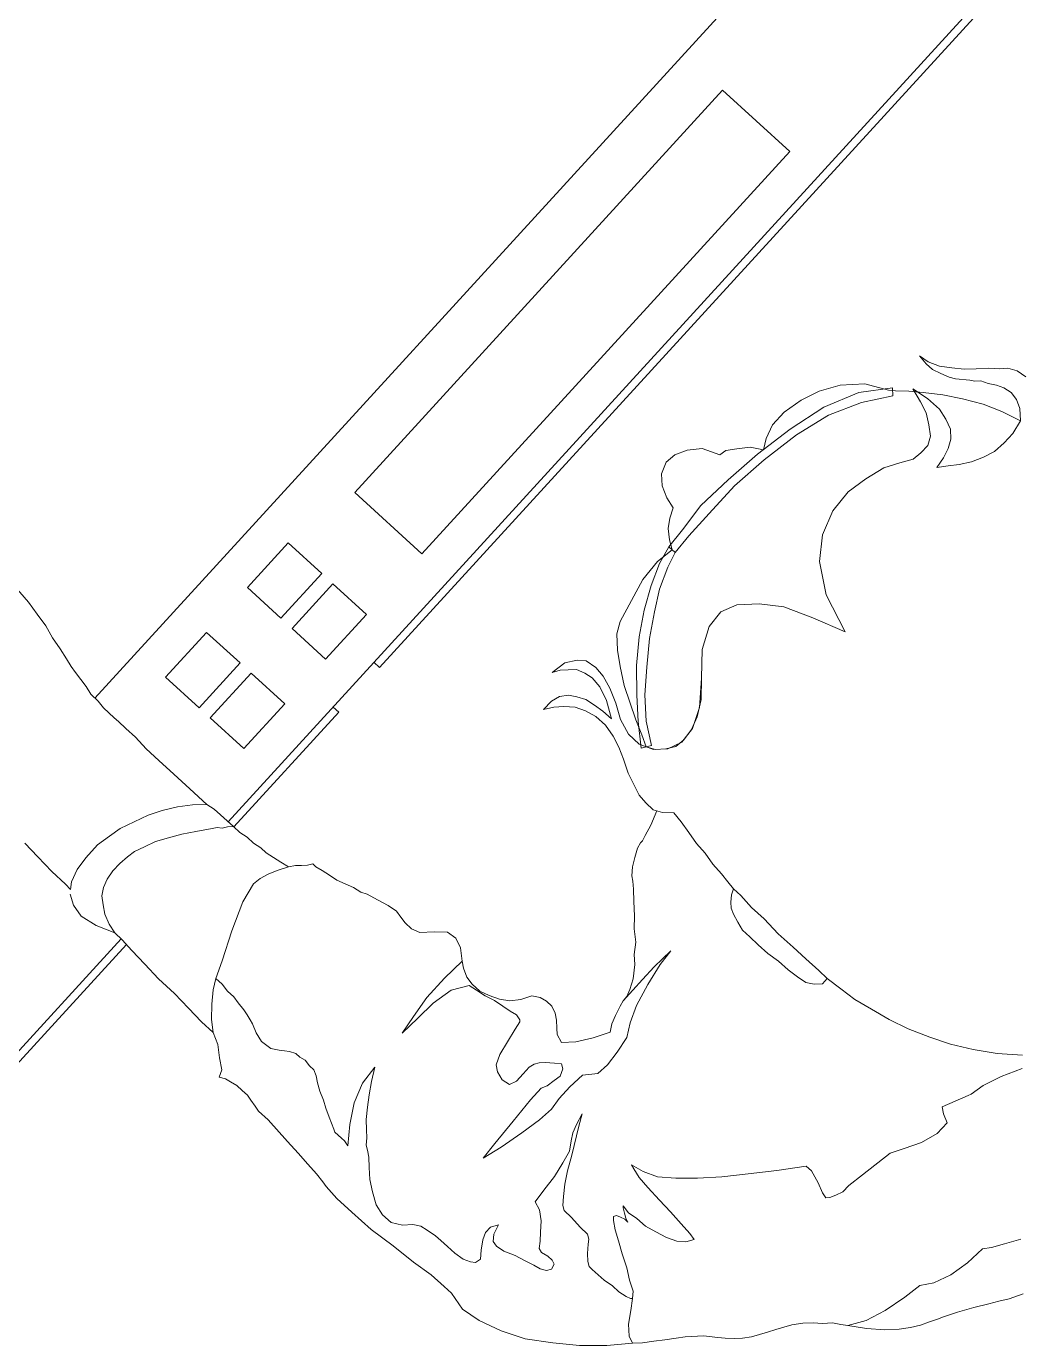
# Model space of a CAD drawing. Header units: metres. Extents: x 750 to 3116, y -341 to 1465.
# Drawn here: x 1569.3499 to 1569.6551, y 33.9034 to 34.3086 of the extents above; entities that cross this region are included whole.
import ezdxf

# ---------------------------------------------------------------- set-up
doc = ezdxf.new("R2010")
doc.units = ezdxf.units.M
doc.layers.add('Furniture', color=44, linetype='Continuous', lineweight=5)

msp = doc.modelspace()

# ---------------------------------------------------------------- linework, layer by layer
at = {"layer": 'Furniture', "color": 252, "true_color": 0x939598}
for p, q in [((1569.37092, 34.10223), (1569.72356, 34.48818)), ((1569.41181, 34.06427), (1569.7554, 34.44031)), ((1569.45829, 34.11169), (1569.75656, 34.43814)), ((1569.56361, 34.289), (1569.4507, 34.16542)), ((1569.5842, 34.27018), (1569.56361, 34.289)), ((1569.47129, 34.14661), (1569.5842, 34.27018)), ((1569.62665, 34.20559), (1569.62407, 34.20735)), ((1569.62407, 34.20735), (1569.62606, 34.20494)), ((1569.62606, 34.20494), (1569.62802, 34.20315)), ((1569.63016, 34.20418), (1569.62665, 34.20559)), ((1569.63394, 34.20373), (1569.63016, 34.20418)), ((1569.62802, 34.20315), (1569.63057, 34.20201)), ((1569.63057, 34.20201), (1569.63313, 34.20087)), ((1569.63313, 34.20087), (1569.63504, 34.20033)), ((1569.63773, 34.20327), (1569.63394, 34.20373)), ((1569.63504, 34.20033), (1569.63944, 34.1999)), ((1569.64148, 34.20344), (1569.63773, 34.20327)), ((1569.63944, 34.1999), (1569.64102, 34.19966)), ((1569.64523, 34.20361), (1569.64148, 34.20344)), ((1569.64868, 34.20345), (1569.64523, 34.20361)), ((1569.65119, 34.20356), (1569.64868, 34.20345)), ((1569.65404, 34.20275), (1569.65119, 34.20356)), ((1569.65663, 34.20099), (1569.65404, 34.20275)), ((1569.5877, 34.19381), (1569.59322, 34.19656)), ((1569.59322, 34.19656), (1569.59971, 34.19842)), ((1569.59469, 34.19161), (1569.60545, 34.19617)), ((1569.59971, 34.19842), (1569.60722, 34.19876)), ((1569.60545, 34.19617), (1569.61573, 34.19758)), ((1569.60722, 34.19876), (1569.61451, 34.1969)), ((1569.61451, 34.1969), (1569.61671, 34.19668)), ((1569.61573, 34.19758), (1569.61585, 34.19508)), ((1569.61671, 34.19668), (1569.62079, 34.19655)), ((1569.62079, 34.19655), (1569.6252, 34.19612)), ((1569.62653, 34.1943), (1569.62202, 34.19723)), ((1569.62202, 34.19723), (1569.62439, 34.19327)), ((1569.6252, 34.19612), (1569.63118, 34.19545)), ((1569.64102, 34.19966), (1569.6429, 34.19974)), ((1569.6429, 34.19974), (1569.64513, 34.1989)), ((1569.64513, 34.1989), (1569.64766, 34.19839)), ((1569.64766, 34.19839), (1569.64989, 34.19755)), ((1569.64989, 34.19755), (1569.65215, 34.19609)), ((1569.65215, 34.19609), (1569.65381, 34.19397)), ((1569.58254, 34.19013), (1569.5877, 34.19381)), ((1569.60622, 34.19307), (1569.59606, 34.18917)), ((1569.61585, 34.19508), (1569.60622, 34.19307)), ((1569.62439, 34.19327), (1569.62611, 34.1899)), ((1569.63013, 34.19102), (1569.62653, 34.1943)), ((1569.63118, 34.19545), (1569.6372, 34.19416)), ((1569.6372, 34.19416), (1569.64354, 34.19256)), ((1569.64354, 34.19256), (1569.64928, 34.19032)), ((1569.65381, 34.19397), (1569.65488, 34.1912)), ((1569.57895, 34.1862), (1569.58254, 34.19013)), ((1569.58434, 34.18488), (1569.59469, 34.19161)), ((1569.59606, 34.18917), (1569.5863, 34.18309)), ((1569.62611, 34.1899), (1569.6269, 34.18617)), ((1569.63215, 34.18798), (1569.63013, 34.19102)), ((1569.63354, 34.18491), (1569.63215, 34.18798)), ((1569.64928, 34.19032), (1569.65505, 34.18744)), ((1569.65488, 34.1912), (1569.65505, 34.18744)), ((1569.57435, 34.17722), (1569.58434, 34.18488)), ((1569.57695, 34.18204), (1569.57895, 34.1862)), ((1569.6269, 34.18617), (1569.62737, 34.18275)), ((1569.63368, 34.18178), (1569.63354, 34.18491)), ((1569.65505, 34.18744), (1569.65271, 34.18358)), ((1569.57617, 34.17856), (1569.57695, 34.18204)), ((1569.5863, 34.18309), (1569.57631, 34.17543)), ((1569.62656, 34.17989), (1569.62447, 34.1776)), ((1569.62737, 34.18275), (1569.62656, 34.17989)), ((1569.63287, 34.17892), (1569.63368, 34.18178)), ((1569.65003, 34.18064), (1569.64701, 34.17799)), ((1569.65271, 34.18358), (1569.65003, 34.18064)), ((1569.54626, 34.1747), (1569.54897, 34.17702)), ((1569.54897, 34.17702), (1569.55267, 34.17844)), ((1569.55267, 34.17844), (1569.55735, 34.17896)), ((1569.55735, 34.17896), (1569.56276, 34.17701)), ((1569.56276, 34.17701), (1569.56458, 34.17835)), ((1569.56458, 34.17835), (1569.56801, 34.17882)), ((1569.5653, 34.16929), (1569.57435, 34.17722)), ((1569.56801, 34.17882), (1569.57206, 34.17931)), ((1569.57206, 34.17931), (1569.57617, 34.17856)), ((1569.62205, 34.17561), (1569.61803, 34.17449)), ((1569.62447, 34.1776), (1569.62205, 34.17561)), ((1569.62937, 34.17312), (1569.63143, 34.17604)), ((1569.63143, 34.17604), (1569.63287, 34.17892)), ((1569.64364, 34.17627), (1569.63995, 34.17485)), ((1569.64701, 34.17799), (1569.64364, 34.17627)), ((1569.54485, 34.17119), (1569.54626, 34.1747)), ((1569.57631, 34.17543), (1569.56726, 34.1675)), ((1569.61308, 34.17302), (1569.60759, 34.16963)), ((1569.61803, 34.17449), (1569.61308, 34.17302)), ((1569.6328, 34.17359), (1569.62937, 34.17312)), ((1569.63622, 34.17406), (1569.6328, 34.17359)), ((1569.63995, 34.17485), (1569.63622, 34.17406)), ((1569.54502, 34.16744), (1569.54485, 34.17119)), ((1569.55688, 34.16139), (1569.5653, 34.16929)), ((1569.56726, 34.1675), (1569.5595, 34.159)), ((1569.60759, 34.16963), (1569.60213, 34.16563)), ((1569.4507, 34.16542), (1569.47129, 34.14661)), ((1569.54644, 34.16374), (1569.54502, 34.16744)), ((1569.54846, 34.1607), (1569.54644, 34.16374)), ((1569.60213, 34.16563), (1569.59738, 34.15977)), ((1569.54735, 34.15752), (1569.54846, 34.1607)), ((1569.55127, 34.15393), (1569.55688, 34.16139)), ((1569.59738, 34.15977), (1569.59427, 34.15242)), ((1569.54686, 34.15436), (1569.54735, 34.15752)), ((1569.5595, 34.159), (1569.55323, 34.15214)), ((1569.54733, 34.15093), (1569.54686, 34.15436)), ((1569.54711, 34.14873), (1569.55127, 34.15393)), ((1569.55323, 34.15214), (1569.54908, 34.14694)), ((1569.59427, 34.15242), (1569.59338, 34.14424)), ((1569.43024, 34.14992), (1569.41769, 34.13619)), ((1569.44053, 34.14051), (1569.43024, 34.14992)), ((1569.54356, 34.14418), (1569.5481, 34.14784)), ((1569.54421, 34.14359), (1569.54711, 34.14873)), ((1569.54711, 34.14873), (1569.54908, 34.14694)), ((1569.5481, 34.14784), (1569.54733, 34.15093)), ((1569.53911, 34.13866), (1569.54356, 34.14418)), ((1569.54169, 34.13689), (1569.54421, 34.14359)), ((1569.54908, 34.14694), (1569.54677, 34.14245)), ((1569.59338, 34.14424), (1569.59541, 34.13399)), ((1569.42799, 34.12678), (1569.44053, 34.14051)), ((1569.54677, 34.14245), (1569.54425, 34.13575)), ((1569.34583, 34.13715), (1569.35046, 34.13172)), ((1569.41769, 34.13619), (1569.42799, 34.12678)), ((1569.44397, 34.13738), (1569.43142, 34.12365)), ((1569.45426, 34.12797), (1569.44397, 34.13738)), ((1569.53564, 34.13223), (1569.53911, 34.13866)), ((1569.53953, 34.12927), (1569.54169, 34.13689)), ((1569.54425, 34.13575), (1569.54269, 34.12879)), ((1569.35046, 34.13172), (1569.35313, 34.12808)), ((1569.53217, 34.12581), (1569.53564, 34.13223)), ((1569.57486, 34.13118), (1569.56798, 34.13087)), ((1569.58242, 34.13027), (1569.57486, 34.13118)), ((1569.59541, 34.13399), (1569.60125, 34.12266)), ((1569.35313, 34.12808), (1569.3558, 34.12444)), ((1569.44172, 34.11424), (1569.45426, 34.12797)), ((1569.53802, 34.12106), (1569.53953, 34.12927)), ((1569.54269, 34.12879), (1569.54118, 34.12057)), ((1569.56306, 34.12877), (1569.5595, 34.12422)), ((1569.56798, 34.13087), (1569.56306, 34.12877)), ((1569.59134, 34.12691), (1569.58242, 34.13027)), ((1569.3558, 34.12444), (1569.35785, 34.12077)), ((1569.43142, 34.12365), (1569.44172, 34.11424)), ((1569.53109, 34.122), (1569.53217, 34.12581)), ((1569.5595, 34.12422), (1569.55731, 34.11723)), ((1569.60125, 34.12266), (1569.59134, 34.12691)), ((1569.35785, 34.12077), (1569.36019, 34.11743)), ((1569.40515, 34.12246), (1569.3926, 34.10873)), ((1569.41544, 34.11305), (1569.40515, 34.12246)), ((1569.53131, 34.117), (1569.53109, 34.122)), ((1569.53717, 34.11225), (1569.53802, 34.12106)), ((1569.54118, 34.12057), (1569.54032, 34.11176)), ((1569.36019, 34.11743), (1569.36221, 34.11438)), ((1569.53216, 34.11202), (1569.53131, 34.117)), ((1569.55731, 34.11723), (1569.55708, 34.10844)), ((1569.36221, 34.11438), (1569.36357, 34.11194)), ((1569.36357, 34.11194), (1569.36491, 34.11012)), ((1569.4029, 34.09932), (1569.41544, 34.11305)), ((1569.45657, 34.11326), (1569.45829, 34.11169)), ((1569.51519, 34.11313), (1569.51125, 34.11014)), ((1569.51125, 34.11014), (1569.51372, 34.11087)), ((1569.51372, 34.11087), (1569.51623, 34.11099)), ((1569.51891, 34.11393), (1569.51519, 34.11313)), ((1569.51623, 34.11099), (1569.51873, 34.1111)), ((1569.51873, 34.1111), (1569.52129, 34.10996)), ((1569.52174, 34.11374), (1569.51891, 34.11393)), ((1569.52466, 34.11168), (1569.52174, 34.11374)), ((1569.52697, 34.10897), (1569.52466, 34.11168)), ((1569.53337, 34.10612), (1569.53216, 34.11202)), ((1569.53726, 34.10316), (1569.53717, 34.11225)), ((1569.54032, 34.11176), (1569.53976, 34.10327)), ((1569.36491, 34.11012), (1569.36657, 34.108)), ((1569.36657, 34.108), (1569.36823, 34.10588)), ((1569.3926, 34.10873), (1569.4029, 34.09932)), ((1569.41888, 34.10992), (1569.40633, 34.09619)), ((1569.42917, 34.10051), (1569.41888, 34.10992)), ((1569.52129, 34.10996), (1569.52355, 34.1085)), ((1569.52355, 34.1085), (1569.52586, 34.10578)), ((1569.52902, 34.1053), (1569.52697, 34.10897)), ((1569.55708, 34.10844), (1569.55655, 34.09933)), ((1569.55708, 34.10844), (1569.55706, 34.10186)), ((1569.36823, 34.10588), (1569.3696, 34.10344)), ((1569.3696, 34.10344), (1569.37189, 34.10134)), ((1569.51347, 34.10272), (1569.51102, 34.10135)), ((1569.51627, 34.10316), (1569.51347, 34.10272)), ((1569.5188, 34.10264), (1569.51627, 34.10316)), ((1569.52165, 34.10183), (1569.5188, 34.10264)), ((1569.52586, 34.10578), (1569.52794, 34.10149)), ((1569.53079, 34.10068), (1569.52902, 34.1053)), ((1569.53697, 34.09563), (1569.53337, 34.10612)), ((1569.53763, 34.09503), (1569.53726, 34.10316)), ((1569.53976, 34.10327), (1569.54013, 34.09514)), ((1569.37189, 34.10134), (1569.37355, 34.09923)), ((1569.37355, 34.09923), (1569.37518, 34.09773)), ((1569.41663, 34.08678), (1569.42917, 34.10051)), ((1569.44574, 34.09796), (1569.44403, 34.09953)), ((1569.51102, 34.10135), (1569.50863, 34.09874)), ((1569.50863, 34.09874), (1569.51173, 34.0995)), ((1569.51173, 34.0995), (1569.51486, 34.09964)), ((1569.51486, 34.09964), (1569.51831, 34.09949)), ((1569.51831, 34.09949), (1569.5215, 34.09838)), ((1569.52424, 34.10007), (1569.52165, 34.10183)), ((1569.52683, 34.0983), (1569.52424, 34.10007)), ((1569.52794, 34.10149), (1569.52944, 34.09592)), ((1569.53227, 34.09573), (1569.53079, 34.10068)), ((1569.55655, 34.09933), (1569.55433, 34.09296)), ((1569.55706, 34.10186), (1569.55574, 34.09647)), ((1569.37518, 34.09773), (1569.37682, 34.09624)), ((1569.37682, 34.09624), (1569.37812, 34.09505)), ((1569.37812, 34.09505), (1569.38041, 34.09295)), ((1569.40633, 34.09619), (1569.41663, 34.08678)), ((1569.41352, 34.0627), (1569.44574, 34.09796)), ((1569.5215, 34.09838), (1569.52471, 34.09664)), ((1569.52471, 34.09664), (1569.52765, 34.09395)), ((1569.52944, 34.09592), (1569.52683, 34.0983)), ((1569.53467, 34.09114), (1569.53227, 34.09573)), ((1569.53875, 34.09101), (1569.53697, 34.09563)), ((1569.53862, 34.08693), (1569.53763, 34.09503)), ((1569.54013, 34.09514), (1569.54172, 34.08769)), ((1569.55574, 34.09647), (1569.55403, 34.09264)), ((1569.38041, 34.09295), (1569.38335, 34.09027)), ((1569.52765, 34.09395), (1569.52999, 34.09061)), ((1569.52999, 34.09061), (1569.53171, 34.08724)), ((1569.53794, 34.08815), (1569.53467, 34.09114)), ((1569.54017, 34.08731), (1569.53875, 34.09101)), ((1569.55433, 34.09296), (1569.55107, 34.08874)), ((1569.55403, 34.09264), (1569.55167, 34.0894)), ((1569.38335, 34.09027), (1569.38665, 34.08666)), ((1569.38665, 34.08666), (1569.39057, 34.08307)), ((1569.53171, 34.08724), (1569.53313, 34.08355)), ((1569.5424, 34.08647), (1569.53794, 34.08815)), ((1569.54172, 34.08769), (1569.53862, 34.08693)), ((1569.54303, 34.0865), (1569.54017, 34.08731)), ((1569.54678, 34.08667), (1569.5424, 34.08647)), ((1569.54615, 34.08664), (1569.54303, 34.0865)), ((1569.54925, 34.08741), (1569.54615, 34.08664)), ((1569.55107, 34.08874), (1569.54678, 34.08667)), ((1569.55167, 34.0894), (1569.54925, 34.08741)), ((1569.39057, 34.08307), (1569.39515, 34.07889)), ((1569.53313, 34.08355), (1569.53458, 34.07923)), ((1569.39515, 34.07889), (1569.40005, 34.07441)), ((1569.53458, 34.07923), (1569.53802, 34.07249)), ((1569.40005, 34.07441), (1569.40528, 34.06963)), ((1569.53802, 34.07249), (1569.54001, 34.07007)), ((1569.38725, 34.06631), (1569.38296, 34.06424)), ((1569.39158, 34.06776), (1569.38725, 34.06631)), ((1569.39622, 34.06891), (1569.39158, 34.06776)), ((1569.4009, 34.06944), (1569.39622, 34.06891)), ((1569.40528, 34.06963), (1569.4009, 34.06944)), ((1569.40754, 34.06817), (1569.40528, 34.06963)), ((1569.40754, 34.06817), (1569.4095, 34.06638)), ((1569.41146, 34.06459), (1569.4095, 34.06638)), ((1569.54001, 34.07007), (1569.5423, 34.06798)), ((1569.54342, 34.06766), (1569.54157, 34.06325)), ((1569.5423, 34.06798), (1569.54515, 34.06717)), ((1569.54515, 34.06717), (1569.54861, 34.06701)), ((1569.54861, 34.06701), (1569.55092, 34.06429)), ((1569.37867, 34.06217), (1569.37533, 34.05982)), ((1569.38296, 34.06424), (1569.37867, 34.06217)), ((1569.40189, 34.06133), (1569.40687, 34.06218)), ((1569.40687, 34.06218), (1569.40842, 34.06257)), ((1569.40842, 34.06257), (1569.41, 34.06233)), ((1569.41, 34.06233), (1569.41155, 34.06271)), ((1569.41342, 34.06279), (1569.41146, 34.06459)), ((1569.41155, 34.06271), (1569.41342, 34.06279)), ((1569.41342, 34.06279), (1569.41538, 34.061)), ((1569.54157, 34.06325), (1569.53983, 34.06003)), ((1569.55092, 34.06429), (1569.55327, 34.06095)), ((1569.37533, 34.05982), (1569.37169, 34.05715)), ((1569.38613, 34.05655), (1569.3895, 34.05827)), ((1569.3895, 34.05827), (1569.39352, 34.05939)), ((1569.39352, 34.05939), (1569.39754, 34.06051)), ((1569.39754, 34.06051), (1569.40189, 34.06133)), ((1569.41538, 34.061), (1569.41764, 34.05954)), ((1569.41764, 34.05954), (1569.4196, 34.05775)), ((1569.53897, 34.05843), (1569.53837, 34.05777)), ((1569.53983, 34.06003), (1569.53897, 34.05843)), ((1569.55327, 34.06095), (1569.55561, 34.05761)), ((1569.35336, 34.0535), (1569.34941, 34.05771)), ((1569.37169, 34.05715), (1569.3681, 34.05323)), ((1569.38094, 34.05349), (1569.38306, 34.05516)), ((1569.38306, 34.05516), (1569.38613, 34.05655)), ((1569.4196, 34.05775), (1569.42186, 34.05628)), ((1569.42186, 34.05628), (1569.4235, 34.05479)), ((1569.4235, 34.05479), (1569.42576, 34.05332)), ((1569.5375, 34.05617), (1569.53669, 34.05331)), ((1569.53837, 34.05777), (1569.5375, 34.05617)), ((1569.55561, 34.05761), (1569.55825, 34.0546)), ((1569.55825, 34.0546), (1569.5606, 34.05126)), ((1569.35764, 34.049), (1569.35336, 34.0535)), ((1569.3681, 34.05323), (1569.36544, 34.04966)), ((1569.37643, 34.04922), (1569.37852, 34.05151)), ((1569.37852, 34.05151), (1569.38094, 34.05349)), ((1569.42576, 34.05332), (1569.42802, 34.05186)), ((1569.43028, 34.05039), (1569.42688, 34.0493)), ((1569.42802, 34.05186), (1569.43028, 34.05039)), ((1569.43245, 34.0508), (1569.43028, 34.05039)), ((1569.43433, 34.05089), (1569.43245, 34.0508)), ((1569.4362, 34.05097), (1569.43433, 34.05089)), ((1569.43775, 34.05136), (1569.4362, 34.05097)), ((1569.43873, 34.05046), (1569.43775, 34.05136)), ((1569.44067, 34.04929), (1569.43873, 34.05046)), ((1569.53588, 34.05045), (1569.53569, 34.04763)), ((1569.53669, 34.05331), (1569.53588, 34.05045)), ((1569.5606, 34.05126), (1569.56324, 34.04824)), ((1569.36189, 34.04511), (1569.35764, 34.049)), ((1569.36544, 34.04966), (1569.36374, 34.04582)), ((1569.37353, 34.04407), (1569.37467, 34.04663)), ((1569.37467, 34.04663), (1569.37643, 34.04922)), ((1569.42166, 34.04687), (1569.41954, 34.04521)), ((1569.42411, 34.04823), (1569.42166, 34.04687)), ((1569.42688, 34.0493), (1569.42411, 34.04823)), ((1569.44293, 34.04783), (1569.44067, 34.04929)), ((1569.44519, 34.04636), (1569.44293, 34.04783)), ((1569.44774, 34.04523), (1569.44519, 34.04636)), ((1569.53569, 34.04763), (1569.53608, 34.04608)), ((1569.53608, 34.04608), (1569.53619, 34.04357)), ((1569.56324, 34.04824), (1569.56523, 34.04582)), ((1569.36345, 34.04345), (1569.36189, 34.04511)), ((1569.36328, 34.04204), (1569.36437, 34.03865)), ((1569.36374, 34.04582), (1569.36345, 34.04345)), ((1569.37302, 34.04154), (1569.37353, 34.04407)), ((1569.41954, 34.04521), (1569.41634, 34.03974)), ((1569.4503, 34.04409), (1569.44774, 34.04523)), ((1569.45256, 34.04262), (1569.4503, 34.04409)), ((1569.45447, 34.04208), (1569.45256, 34.04262)), ((1569.45768, 34.04035), (1569.45447, 34.04208)), ((1569.53619, 34.04357), (1569.53636, 34.03982)), ((1569.56523, 34.04582), (1569.56689, 34.04371)), ((1569.56689, 34.04371), (1569.56635, 34.0418)), ((1569.56918, 34.04161), (1569.56689, 34.04371)), ((1569.36437, 34.03865), (1569.36672, 34.0353)), ((1569.37346, 34.03874), (1569.37302, 34.04154)), ((1569.3739, 34.03594), (1569.37346, 34.03874)), ((1569.41634, 34.03974), (1569.41298, 34.03081)), ((1569.46089, 34.03861), (1569.45768, 34.04035)), ((1569.46348, 34.03685), (1569.46089, 34.03861)), ((1569.53636, 34.03982), (1569.53656, 34.03544)), ((1569.56635, 34.0418), (1569.56614, 34.0396)), ((1569.56614, 34.0396), (1569.56622, 34.03772)), ((1569.57248, 34.038), (1569.56918, 34.04161)), ((1569.57248, 34.038), (1569.5764, 34.03442)), ((1569.36672, 34.0353), (1569.37124, 34.03237)), ((1569.37529, 34.03287), (1569.3739, 34.03594)), ((1569.46481, 34.03503), (1569.46348, 34.03685)), ((1569.46615, 34.03321), (1569.46481, 34.03503)), ((1569.53656, 34.03544), (1569.53643, 34.03136)), ((1569.56622, 34.03772), (1569.56693, 34.03587)), ((1569.56693, 34.03587), (1569.5683, 34.03343)), ((1569.5764, 34.03442), (1569.58068, 34.02991)), ((1569.37124, 34.03237), (1569.37698, 34.03013)), ((1569.37698, 34.03013), (1569.37529, 34.03287)), ((1569.37927, 34.02804), (1569.37698, 34.03013)), ((1569.41298, 34.03081), (1569.40995, 34.02159)), ((1569.46811, 34.03142), (1569.46615, 34.03321)), ((1569.47067, 34.03028), (1569.46811, 34.03142)), ((1569.47505, 34.03048), (1569.47067, 34.03028)), ((1569.47913, 34.03035), (1569.47505, 34.03048)), ((1569.48171, 34.02858), (1569.47913, 34.03035)), ((1569.53643, 34.03136), (1569.53692, 34.02731)), ((1569.5683, 34.03343), (1569.56966, 34.03098)), ((1569.56966, 34.03098), (1569.57195, 34.02889)), ((1569.58525, 34.02573), (1569.58068, 34.02991)), ((1569.28094, 33.92103), (1569.37896, 34.02832)), ((1569.2952, 33.9332), (1569.38055, 34.02661)), ((1569.38224, 34.02472), (1569.37927, 34.02804)), ((1569.4831, 34.02551), (1569.48171, 34.02858)), ((1569.53692, 34.02731), (1569.53647, 34.02353)), ((1569.57195, 34.02889), (1569.57456, 34.0265)), ((1569.57456, 34.0265), (1569.5775, 34.02381)), ((1569.58917, 34.02215), (1569.58525, 34.02573)), ((1569.38619, 34.02051), (1569.38224, 34.02472)), ((1569.40995, 34.02159), (1569.408, 34.01617)), ((1569.4836, 34.02146), (1569.4831, 34.02551)), ((1569.53647, 34.02353), (1569.53661, 34.0204)), ((1569.5477, 34.02466), (1569.54259, 34.01973)), ((1569.54444, 34.02044), (1569.5477, 34.02466)), ((1569.5775, 34.02381), (1569.58074, 34.02145)), ((1569.5931, 34.01856), (1569.58917, 34.02215)), ((1569.39046, 34.01601), (1569.38619, 34.02051)), ((1569.4836, 34.02146), (1569.4782, 34.0162)), ((1569.48401, 34.01929), (1569.4836, 34.02146)), ((1569.48508, 34.01651), (1569.48401, 34.01929)), ((1569.53661, 34.0204), (1569.53618, 34.016)), ((1569.54259, 34.01973), (1569.53901, 34.01581)), ((1569.54064, 34.01432), (1569.54444, 34.02044)), ((1569.58074, 34.02145), (1569.58369, 34.01877)), ((1569.58369, 34.01877), (1569.5866, 34.0167)), ((1569.59571, 34.01617), (1569.5931, 34.01856)), ((1569.39537, 34.01153), (1569.39046, 34.01601)), ((1569.40722, 34.01269), (1569.408, 34.01617)), ((1569.408, 34.01617), (1569.40996, 34.01438)), ((1569.40996, 34.01438), (1569.41163, 34.01226)), ((1569.4782, 34.0162), (1569.47282, 34.01032)), ((1569.48024, 34.01253), (1569.48582, 34.01404)), ((1569.48674, 34.01439), (1569.48508, 34.01651)), ((1569.48582, 34.01404), (1569.48807, 34.01257)), ((1569.48903, 34.0123), (1569.48674, 34.01439)), ((1569.53618, 34.016), (1569.53507, 34.01281)), ((1569.53901, 34.01581), (1569.53602, 34.01254)), ((1569.53717, 34.00789), (1569.54064, 34.01432)), ((1569.5866, 34.0167), (1569.58919, 34.01494)), ((1569.58919, 34.01494), (1569.59172, 34.01443)), ((1569.59172, 34.01443), (1569.59422, 34.01454)), ((1569.59422, 34.01454), (1569.59571, 34.01617)), ((1569.59571, 34.01617), (1569.59993, 34.01292)), ((1569.39964, 34.00702), (1569.39537, 34.01153)), ((1569.40679, 34.00828), (1569.40722, 34.01269)), ((1569.41163, 34.01226), (1569.41359, 34.01047)), ((1569.41359, 34.01047), (1569.41492, 34.00865)), ((1569.47282, 34.01032), (1569.4687, 34.00449)), ((1569.47478, 34.00853), (1569.48024, 34.01253)), ((1569.48807, 34.01257), (1569.49066, 34.01081)), ((1569.49191, 34.01087), (1569.48903, 34.0123)), ((1569.49066, 34.01081), (1569.49355, 34.00937)), ((1569.4951, 34.00976), (1569.49191, 34.01087)), ((1569.49825, 34.00927), (1569.4951, 34.00976)), ((1569.50168, 34.00974), (1569.49825, 34.00927)), ((1569.50507, 34.01083), (1569.50168, 34.00974)), ((1569.5076, 34.01032), (1569.50507, 34.01083)), ((1569.50954, 34.00916), (1569.5076, 34.01032)), ((1569.53602, 34.01254), (1569.53303, 34.00927)), ((1569.53423, 34.01058), (1569.53303, 34.00927)), ((1569.53507, 34.01281), (1569.53423, 34.01058)), ((1569.59993, 34.01292), (1569.60415, 34.00966)), ((1569.60415, 34.00966), (1569.6093, 34.00676)), ((1569.40359, 34.00281), (1569.39964, 34.00702)), ((1569.40669, 34.00358), (1569.40679, 34.00828)), ((1569.41492, 34.00865), (1569.41659, 34.00653)), ((1569.41659, 34.00653), (1569.41759, 34.00501)), ((1569.46998, 34.00392), (1569.47478, 34.00853)), ((1569.49355, 34.00937), (1569.49613, 34.00761)), ((1569.49613, 34.00761), (1569.49839, 34.00615)), ((1569.49839, 34.00615), (1569.50033, 34.00498)), ((1569.51117, 34.00766), (1569.50954, 34.00916)), ((1569.51221, 34.00552), (1569.51117, 34.00766)), ((1569.51262, 34.00334), (1569.51221, 34.00552)), ((1569.53217, 34.00767), (1569.53073, 34.00478)), ((1569.53303, 34.00927), (1569.53217, 34.00767)), ((1569.53522, 34.00248), (1569.53717, 34.00789)), ((1569.6093, 34.00676), (1569.61477, 34.00356)), ((1569.40719, 33.99953), (1569.40359, 34.00281)), ((1569.40669, 34.00358), (1569.40719, 33.99953)), ((1569.41759, 34.00501), (1569.4186, 34.00349)), ((1569.4186, 34.00349), (1569.41929, 34.00226)), ((1569.41929, 34.00226), (1569.42035, 33.99949)), ((1569.4687, 34.00449), (1569.46517, 33.99932)), ((1569.46517, 33.99932), (1569.46998, 34.00392)), ((1569.50136, 34.00283), (1569.4999, 34.00057)), ((1569.50033, 34.00498), (1569.50133, 34.00346)), ((1569.50133, 34.00346), (1569.50136, 34.00283)), ((1569.51273, 34.00084), (1569.51262, 34.00334)), ((1569.52959, 34.00223), (1569.52908, 33.9997)), ((1569.53073, 34.00478), (1569.52959, 34.00223)), ((1569.53417, 33.99804), (1569.53522, 34.00248)), ((1569.61477, 34.00356), (1569.62054, 34.00069)), ((1569.40861, 33.99583), (1569.40719, 33.99953)), ((1569.42035, 33.99949), (1569.42204, 33.99675)), ((1569.4999, 34.00057), (1569.49756, 33.99671)), ((1569.51282, 33.99896), (1569.51273, 34.00084)), ((1569.51418, 33.99652), (1569.51282, 33.99896)), ((1569.52383, 33.99789), (1569.51856, 33.99671)), ((1569.52908, 33.9997), (1569.52383, 33.99789)), ((1569.53124, 33.99353), (1569.53417, 33.99804)), ((1569.62054, 34.00069), (1569.62723, 33.99817)), ((1569.62723, 33.99817), (1569.6336, 33.99595)), ((1569.40861, 33.99583), (1569.4091, 33.99178)), ((1569.42204, 33.99675), (1569.42495, 33.99469)), ((1569.42495, 33.99469), (1569.42748, 33.99417)), ((1569.42748, 33.99417), (1569.42906, 33.99393)), ((1569.42906, 33.99393), (1569.43064, 33.99369)), ((1569.43064, 33.99369), (1569.43254, 33.99315)), ((1569.49756, 33.99671), (1569.49523, 33.99284)), ((1569.51856, 33.99671), (1569.51418, 33.99652)), ((1569.52828, 33.98963), (1569.53124, 33.99353)), ((1569.6336, 33.99595), (1569.64056, 33.99438)), ((1569.64056, 33.99438), (1569.64783, 33.99314)), ((1569.4099, 33.98805), (1569.4091, 33.99178)), ((1569.43254, 33.99315), (1569.43385, 33.99195)), ((1569.43385, 33.99195), (1569.43546, 33.99109)), ((1569.43546, 33.99109), (1569.43679, 33.98927)), ((1569.43679, 33.98927), (1569.4381, 33.98807)), ((1569.49523, 33.99284), (1569.49412, 33.98966)), ((1569.49412, 33.98966), (1569.49453, 33.98748)), ((1569.50419, 33.98886), (1569.50571, 33.98987)), ((1569.50571, 33.98987), (1569.50726, 33.99025)), ((1569.50726, 33.99025), (1569.50913, 33.99033)), ((1569.50913, 33.99033), (1569.51196, 33.99015)), ((1569.51196, 33.99015), (1569.51416, 33.98994)), ((1569.51416, 33.98994), (1569.51455, 33.98839)), ((1569.52527, 33.98699), (1569.52828, 33.98963)), ((1569.64783, 33.99314), (1569.65569, 33.99256)), ((1569.4099, 33.98805), (1569.40906, 33.98582)), ((1569.41096, 33.98528), (1569.40906, 33.98582)), ((1569.41257, 33.98441), (1569.41096, 33.98528)), ((1569.4381, 33.98807), (1569.43881, 33.98622)), ((1569.43881, 33.98622), (1569.43922, 33.98405)), ((1569.45301, 33.98404), (1569.45686, 33.98892)), ((1569.45686, 33.98892), (1569.45581, 33.98448)), ((1569.49453, 33.98748), (1569.4959, 33.98504)), ((1569.5003, 33.98461), (1569.50239, 33.9869)), ((1569.50239, 33.9869), (1569.50419, 33.98886)), ((1569.51371, 33.98615), (1569.51189, 33.98482)), ((1569.51455, 33.98839), (1569.51371, 33.98615)), ((1569.51668, 33.98284), (1569.52059, 33.98646)), ((1569.52059, 33.98646), (1569.52527, 33.98699)), ((1569.64909, 33.98599), (1569.64357, 33.98324)), ((1569.65556, 33.98848), (1569.64909, 33.98599)), ((1569.4145, 33.98325), (1569.41257, 33.98441)), ((1569.4145, 33.98325), (1569.41614, 33.98175)), ((1569.41614, 33.98175), (1569.41777, 33.98026)), ((1569.43922, 33.98405), (1569.43996, 33.98157)), ((1569.43996, 33.98157), (1569.44103, 33.9788)), ((1569.45046, 33.97797), (1569.45301, 33.98404)), ((1569.45581, 33.98448), (1569.45506, 33.98038)), ((1569.4959, 33.98504), (1569.49816, 33.98357)), ((1569.49816, 33.98357), (1569.5003, 33.98461)), ((1569.50792, 33.98245), (1569.50464, 33.97885)), ((1569.50977, 33.98316), (1569.50792, 33.98245)), ((1569.51189, 33.98482), (1569.50977, 33.98316)), ((1569.51339, 33.97925), (1569.51668, 33.98284)), ((1569.64357, 33.98324), (1569.63993, 33.98057)), ((1569.41878, 33.97874), (1569.41777, 33.98026)), ((1569.41878, 33.97874), (1569.42012, 33.97692)), ((1569.44103, 33.9788), (1569.44176, 33.97633)), ((1569.4492, 33.97134), (1569.45046, 33.97797)), ((1569.45506, 33.98038), (1569.4546, 33.97659)), ((1569.50464, 33.97885), (1569.49929, 33.97234)), ((1569.51103, 33.97601), (1569.51339, 33.97925)), ((1569.63901, 33.98021), (1569.63102, 33.97672)), ((1569.63993, 33.98057), (1569.63901, 33.98021)), ((1569.42112, 33.9754), (1569.42012, 33.97692)), ((1569.42407, 33.97271), (1569.42112, 33.9754)), ((1569.44176, 33.97633), (1569.44283, 33.97356)), ((1569.44283, 33.97356), (1569.44354, 33.97171)), ((1569.4546, 33.97659), (1569.45414, 33.97281)), ((1569.50742, 33.97271), (1569.51103, 33.97601)), ((1569.51876, 33.97134), (1569.5205, 33.97455)), ((1569.5205, 33.97455), (1569.51942, 33.97074)), ((1569.63102, 33.97672), (1569.63143, 33.97454)), ((1569.63143, 33.97454), (1569.6325, 33.97177)), ((1569.43, 33.96608), (1569.42407, 33.97271)), ((1569.44354, 33.97171), (1569.44425, 33.96986)), ((1569.44425, 33.96986), (1569.4446, 33.96894)), ((1569.4446, 33.96894), (1569.44558, 33.96804)), ((1569.44855, 33.96473), (1569.4492, 33.97134)), ((1569.45414, 33.97281), (1569.45428, 33.96969)), ((1569.45428, 33.96969), (1569.4544, 33.96718)), ((1569.49929, 33.97234), (1569.49364, 33.96551)), ((1569.50196, 33.9687), (1569.50742, 33.97271)), ((1569.51942, 33.97074), (1569.51731, 33.96187)), ((1569.51763, 33.96878), (1569.51876, 33.97134)), ((1569.6325, 33.97177), (1569.62951, 33.9685)), ((1569.43, 33.96608), (1569.4333, 33.96247)), ((1569.44558, 33.96804), (1569.44657, 33.96714)), ((1569.44657, 33.96714), (1569.44755, 33.96625)), ((1569.44755, 33.96625), (1569.44855, 33.96473)), ((1569.4544, 33.96718), (1569.45418, 33.96498)), ((1569.45418, 33.96498), (1569.45457, 33.96343)), ((1569.49364, 33.96551), (1569.49009, 33.96096)), ((1569.49558, 33.96434), (1569.50196, 33.9687)), ((1569.51663, 33.9631), (1569.51711, 33.96625)), ((1569.51711, 33.96625), (1569.51763, 33.96878)), ((1569.62462, 33.96577), (1569.61937, 33.96397)), ((1569.62951, 33.9685), (1569.62462, 33.96577)), ((1569.43627, 33.95916), (1569.4333, 33.96247)), ((1569.45457, 33.96343), (1569.45498, 33.96126)), ((1569.45498, 33.96126), (1569.45512, 33.95813)), ((1569.49009, 33.96096), (1569.49558, 33.96434)), ((1569.51459, 33.95956), (1569.51663, 33.9631)), ((1569.51731, 33.96187), (1569.51596, 33.95711)), ((1569.61505, 33.96252), (1569.60658, 33.95587)), ((1569.61937, 33.96397), (1569.61505, 33.96252)), ((1569.43891, 33.95614), (1569.43627, 33.95916)), ((1569.45512, 33.95813), (1569.45529, 33.95438)), ((1569.51196, 33.95537), (1569.51459, 33.95956)), ((1569.51596, 33.95711), (1569.5152, 33.953)), ((1569.53916, 33.95691), (1569.53562, 33.95894)), ((1569.53562, 33.95894), (1569.5363, 33.95772)), ((1569.5363, 33.95772), (1569.53799, 33.95497)), ((1569.54362, 33.95523), (1569.53916, 33.95691)), ((1569.5802, 33.95719), (1569.57147, 33.95617)), ((1569.58922, 33.95854), (1569.5802, 33.95719)), ((1569.59086, 33.95704), (1569.58922, 33.95854)), ((1569.5929, 33.95337), (1569.59086, 33.95704)), ((1569.43891, 33.95614), (1569.4409, 33.95373)), ((1569.4409, 33.95373), (1569.44191, 33.95221)), ((1569.45529, 33.95438), (1569.45608, 33.95065)), ((1569.50871, 33.95114), (1569.51196, 33.95537)), ((1569.5152, 33.953), (1569.51475, 33.94922)), ((1569.53799, 33.95497), (1569.54063, 33.95196)), ((1569.54928, 33.95485), (1569.54362, 33.95523)), ((1569.55586, 33.95484), (1569.54928, 33.95485)), ((1569.56336, 33.95518), (1569.55586, 33.95484)), ((1569.57147, 33.95617), (1569.56336, 33.95518)), ((1569.59429, 33.9503), (1569.5929, 33.95337)), ((1569.60658, 33.95587), (1569.60234, 33.95255)), ((1569.44191, 33.95221), (1569.44521, 33.94859)), ((1569.45608, 33.95065), (1569.4572, 33.94663)), ((1569.50605, 33.94758), (1569.50871, 33.95114)), ((1569.51475, 33.94922), (1569.51456, 33.94639)), ((1569.54063, 33.95196), (1569.54426, 33.94805)), ((1569.5953, 33.94878), (1569.59429, 33.9503)), ((1569.59655, 33.94884), (1569.5953, 33.94878)), ((1569.5984, 33.94955), (1569.59655, 33.94884)), ((1569.60055, 33.95059), (1569.5984, 33.94955)), ((1569.60234, 33.95255), (1569.60055, 33.95059)), ((1569.44521, 33.94859), (1569.44978, 33.94441)), ((1569.4572, 33.94663), (1569.45922, 33.94359)), ((1569.50741, 33.94513), (1569.50605, 33.94758)), ((1569.50788, 33.94171), (1569.50741, 33.94513)), ((1569.51456, 33.94639), (1569.51494, 33.94485)), ((1569.51494, 33.94485), (1569.51723, 33.94276)), ((1569.53472, 33.94417), (1569.53306, 33.94629)), ((1569.53306, 33.94629), (1569.53308, 33.94566)), ((1569.53308, 33.94566), (1569.53347, 33.94411)), ((1569.54426, 33.94805), (1569.54755, 33.94444)), ((1569.45567, 33.93904), (1569.44978, 33.94441)), ((1569.45922, 33.94359), (1569.46184, 33.9412)), ((1569.46184, 33.9412), (1569.46532, 33.94041)), ((1569.46532, 33.94041), (1569.46845, 33.94055)), ((1569.46845, 33.94055), (1569.47098, 33.94004)), ((1569.50772, 33.93825), (1569.50788, 33.94171)), ((1569.51723, 33.94276), (1569.51988, 33.93974)), ((1569.53099, 33.94338), (1569.53007, 33.94302)), ((1569.53007, 33.94302), (1569.53013, 33.94177)), ((1569.53013, 33.94177), (1569.53056, 33.93897)), ((1569.53227, 33.94281), (1569.53099, 33.94338)), ((1569.53355, 33.94224), (1569.53227, 33.94281)), ((1569.53347, 33.94411), (1569.53385, 33.94256)), ((1569.53453, 33.94134), (1569.53355, 33.94224)), ((1569.53385, 33.94256), (1569.53453, 33.94134)), ((1569.5373, 33.94241), (1569.53472, 33.94417)), ((1569.53992, 33.94002), (1569.5373, 33.94241)), ((1569.54755, 33.94444), (1569.55085, 33.94082)), ((1569.55085, 33.94082), (1569.55349, 33.93781)), ((1569.45567, 33.93904), (1569.46247, 33.93402)), ((1569.47098, 33.94004), (1569.47291, 33.93888)), ((1569.47291, 33.93888), (1569.4755, 33.93711)), ((1569.4755, 33.93711), (1569.47713, 33.93562)), ((1569.48997, 33.93588), (1569.49081, 33.93812)), ((1569.49081, 33.93812), (1569.4923, 33.93975)), ((1569.4923, 33.93975), (1569.49477, 33.94049)), ((1569.49334, 33.9376), (1569.49312, 33.9354)), ((1569.49477, 33.94049), (1569.49334, 33.9376)), ((1569.50754, 33.93542), (1569.50772, 33.93825)), ((1569.51988, 33.93974), (1569.52216, 33.93765)), ((1569.52216, 33.93765), (1569.52255, 33.9361)), ((1569.53056, 33.93897), (1569.53166, 33.93557)), ((1569.54313, 33.93828), (1569.53992, 33.94002)), ((1569.54634, 33.93655), (1569.54313, 33.93828)), ((1569.54953, 33.93544), (1569.54634, 33.93655)), ((1569.55349, 33.93781), (1569.55483, 33.93599)), ((1569.46866, 33.92897), (1569.46247, 33.93402)), ((1569.47713, 33.93562), (1569.47909, 33.93383)), ((1569.47909, 33.93383), (1569.48138, 33.93174)), ((1569.4893, 33.9299), (1569.48948, 33.93273)), ((1569.48948, 33.93273), (1569.48997, 33.93588)), ((1569.49312, 33.9354), (1569.49413, 33.93388)), ((1569.49413, 33.93388), (1569.49639, 33.93241)), ((1569.50732, 33.93322), (1569.50754, 33.93542)), ((1569.508, 33.932), (1569.50732, 33.93322)), ((1569.5223, 33.93452), (1569.52212, 33.93169)), ((1569.52255, 33.9361), (1569.5223, 33.93452)), ((1569.53166, 33.93557), (1569.53278, 33.93155)), ((1569.55235, 33.93525), (1569.54953, 33.93544)), ((1569.55483, 33.93599), (1569.55235, 33.93525)), ((1569.63882, 33.92881), (1569.64333, 33.93309)), ((1569.64613, 33.93353), (1569.64333, 33.93309)), ((1569.64613, 33.93353), (1569.65015, 33.93465)), ((1569.6551, 33.93612), (1569.65015, 33.93465)), ((1569.46866, 33.92897), (1569.47416, 33.92514)), ((1569.48138, 33.93174), (1569.48397, 33.92997)), ((1569.48397, 33.92997), (1569.4862, 33.92913)), ((1569.4862, 33.92913), (1569.48777, 33.92889)), ((1569.48777, 33.92889), (1569.4893, 33.9299)), ((1569.49639, 33.93241), (1569.4999, 33.93101)), ((1569.4999, 33.93101), (1569.50279, 33.92957)), ((1569.50279, 33.92957), (1569.50567, 33.92813)), ((1569.50994, 33.93083), (1569.508, 33.932)), ((1569.51124, 33.92964), (1569.50994, 33.93083)), ((1569.51106, 33.92681), (1569.51193, 33.92841)), ((1569.51193, 33.92841), (1569.51124, 33.92964)), ((1569.52212, 33.93169), (1569.52223, 33.92919)), ((1569.52223, 33.92919), (1569.52261, 33.92764)), ((1569.53278, 33.93155), (1569.53423, 33.92723)), ((1569.63882, 33.92881), (1569.63366, 33.92513)), ((1569.47416, 33.92514), (1569.47808, 33.92156)), ((1569.50567, 33.92813), (1569.5076, 33.92697)), ((1569.5076, 33.92697), (1569.50951, 33.92642)), ((1569.50951, 33.92642), (1569.51106, 33.92681)), ((1569.52261, 33.92764), (1569.5236, 33.92675)), ((1569.5236, 33.92675), (1569.52719, 33.92346)), ((1569.53423, 33.92723), (1569.53502, 33.9235)), ((1569.62844, 33.9227), (1569.63366, 33.92513)), ((1569.48037, 33.91947), (1569.47808, 33.92156)), ((1569.52719, 33.92346), (1569.52978, 33.9217)), ((1569.52978, 33.9217), (1569.53174, 33.91991)), ((1569.53502, 33.9235), (1569.53612, 33.9201)), ((1569.62409, 33.92188), (1569.61956, 33.91823)), ((1569.62844, 33.9227), (1569.62409, 33.92188)), ((1569.48372, 33.91461), (1569.48037, 33.91947)), ((1569.53174, 33.91991), (1569.534, 33.91844)), ((1569.534, 33.91844), (1569.53528, 33.91787)), ((1569.53528, 33.91787), (1569.5359, 33.9179)), ((1569.5359, 33.9179), (1569.53545, 33.91412)), ((1569.53612, 33.9201), (1569.5359, 33.9179)), ((1569.61956, 33.91823), (1569.61347, 33.91419)), ((1569.64069, 33.91511), (1569.64534, 33.91626)), ((1569.64534, 33.91626), (1569.64844, 33.91702)), ((1569.64844, 33.91702), (1569.65154, 33.91779)), ((1569.65154, 33.91779), (1569.65586, 33.91924)), ((1569.48889, 33.91108), (1569.48372, 33.91461)), ((1569.53545, 33.91412), (1569.53469, 33.91001)), ((1569.61347, 33.91419), (1569.60766, 33.91111)), ((1569.62958, 33.91147), (1569.63142, 33.91218)), ((1569.63142, 33.91218), (1569.63575, 33.91363)), ((1569.63575, 33.91363), (1569.64069, 33.91511)), ((1569.48889, 33.91108), (1569.49561, 33.90794)), ((1569.53469, 33.91001), (1569.53486, 33.90626)), ((1569.57742, 33.90755), (1569.57989, 33.90829)), ((1569.57989, 33.90829), (1569.58484, 33.90977)), ((1569.58484, 33.90977), (1569.58827, 33.91023)), ((1569.58827, 33.91023), (1569.59139, 33.91038)), ((1569.59139, 33.91038), (1569.59422, 33.91019)), ((1569.59422, 33.91019), (1569.59735, 33.91033)), ((1569.59735, 33.91033), (1569.59988, 33.90982)), ((1569.59988, 33.90982), (1569.60208, 33.9096)), ((1569.60208, 33.9096), (1569.60766, 33.91111)), ((1569.60208, 33.9096), (1569.60777, 33.90861)), ((1569.60777, 33.90861), (1569.61343, 33.90824)), ((1569.61343, 33.90824), (1569.6178, 33.90843)), ((1569.6178, 33.90843), (1569.62123, 33.9089)), ((1569.62123, 33.9089), (1569.62433, 33.90967)), ((1569.62433, 33.90967), (1569.6271, 33.91073)), ((1569.6271, 33.91073), (1569.62958, 33.91147)), ((1569.49561, 33.90794), (1569.50293, 33.90545)), ((1569.50293, 33.90545), (1569.51145, 33.90426)), ((1569.51964, 33.90338), (1569.51145, 33.90426)), ((1569.5359, 33.90411), (1569.52809, 33.90345)), ((1569.53486, 33.90626), (1569.5359, 33.90411)), ((1569.5359, 33.90411), (1569.53902, 33.90425)), ((1569.53902, 33.90425), (1569.54245, 33.90472)), ((1569.54245, 33.90472), (1569.54588, 33.90519)), ((1569.54588, 33.90519), (1569.5493, 33.90566)), ((1569.5493, 33.90566), (1569.5521, 33.9061)), ((1569.5521, 33.9061), (1569.55773, 33.90635)), ((1569.55773, 33.90635), (1569.56214, 33.90592)), ((1569.56214, 33.90592), (1569.56434, 33.90571)), ((1569.56434, 33.90571), (1569.56717, 33.90552)), ((1569.56717, 33.90552), (1569.56967, 33.90564)), ((1569.56967, 33.90564), (1569.57247, 33.90608)), ((1569.57247, 33.90608), (1569.57495, 33.90681)), ((1569.57495, 33.90681), (1569.57742, 33.90755)), ((1569.52809, 33.90345), (1569.51964, 33.90338))]:
    msp.add_line(p, q, dxfattribs=at)

doc.saveas('drawing.dxf')
